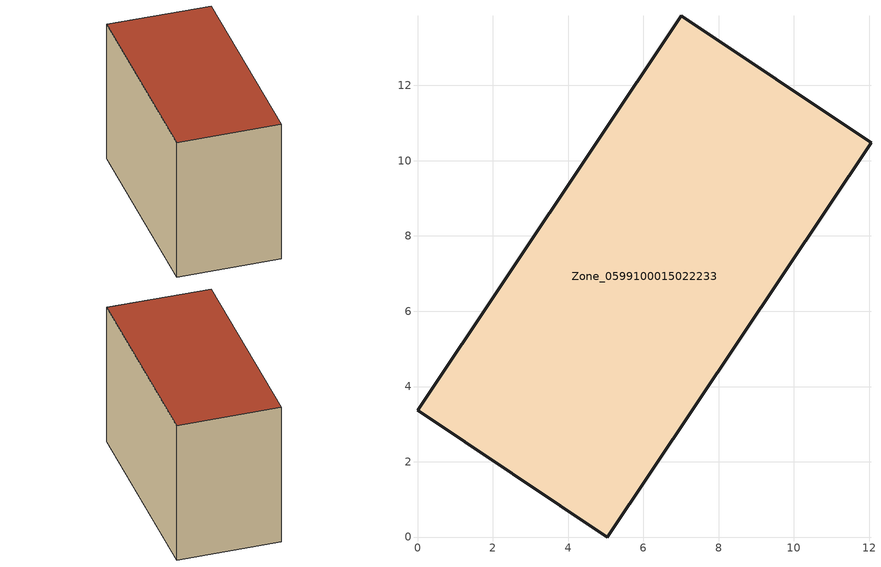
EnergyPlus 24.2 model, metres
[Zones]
Zone_0599100015022233
 floor ground (C_G): 7.01,13.84 12.05,10.47 5.04,0 0,3.37 z0.54
 wall outside (C_F): 12.05,10.47 7.01,13.84 0,3.37 5.04,0 12.05,10.47 z0.54:9.34
 roof outside (C_R): 0,3.37 5.04,0 12.05,10.47 7.01,13.84 z9.34
[BUILDING]
Pand.0599100015022233: North Axis=0; Terrain=City; Loads Convergence Tolerance Value=0.04; Temperature Convergence Tolerance Value=0.4; Solar Distribution=FullExterior; Maximum Number of Warmup Days=25; Minimum Number of Warmup Days=1
[Site:Location]
Rotterdam.The.Hague.AP_ZH_NLD Design_Conditions: Latitude=51.96; Longitude=4.45; Time Zone=1; Elevation=-4.5
[SITE:GROUNDTEMPERATURE:BUILDINGSURFACE]
18, 18, 18, 18, 18, 18, 18, 18, 18, 18, 18, 18
[MATERIAL] Thermal Absorptance=0.9; Solar Absorptance=0.7; Visible Absorptance=0.7
Name | Roughness | Thickness | Conductivity | Density | Specific Heat
G.TC.2006-2014 | MediumSmooth | 0.15 | 0.06 | 540 | 1210
F.TC.2006-2014 | Rough | 0.3 | 0.12 | 1920 | 840
R.TC.2006-2014 | MediumRough | 0.2 | 0.08 | 1500 | 1000
[CONSTRUCTION]
C_G: G.TC.2006-2014
C_F: F.TC.2006-2014
C_R: R.TC.2006-2014
[ZONE]
Zone_0599100015022233: Type=1; Multiplier=1; Ceiling Height=Autocalculate; Volume=Autocalculate; Floor Area=autocalculate; Part of Total Floor Area=Yes
[ZONEINFILTRATION:DESIGNFLOWRATE]
Infil_Zone_0599100015022233: Zone or ZoneList or Space or SpaceList=Zone_0599100015022233; Schedule=AlwaysOn; Design Flow Rate Calculation Method=Flow/Area; Flow Rate per Floor Area=0.0015; Constant Term Coefficient=1; Temperature Term Coefficient=0; Velocity Term Coefficient=0; Velocity Squared Term Coefficient=0
[HVACTEMPLATE:ZONE:IDEALLOADSAIRSYSTEM]
Zone_0599100015022233: Maximum Heating Supply Air Temperature=50; Minimum Cooling Supply Air Temperature=13; Maximum Heating Supply Air Humidity Ratio=0.0156; Minimum Cooling Supply Air Humidity Ratio=0.0077; Heating Limit=NoLimit; Cooling Limit=NoLimit; Dehumidification Control Type=ConstantSensibleHeatRatio; Cooling Sensible Heat Ratio=0.7; Dehumidification Setpoint=60; Humidification Control Type=None; Humidification Setpoint=30; Outdoor Air Method=None; Outdoor Air Flow Rate per Person=0.00944; Outdoor Air Flow Rate per Zone Floor Area=0; Outdoor Air Flow Rate per Zone=0; Demand Controlled Ventilation Type=None; Outdoor Air Economizer Type=NoEconomizer; Heat Recovery Type=None; Sensible Heat Recovery Effectiveness=0.7; Latent Heat Recovery Effectiveness=0.65
[ZONECONTROL:THERMOSTAT]
ThermostatControl_Zone_0599100015022233: Zone or ZoneList=Zone_0599100015022233; Control Type Schedule=DualSetpointControlType; Control 1=Thermostat_Zone_0599100015022233; Temperature Difference Between Cutout And Setpoint=0
[THERMOSTATSETPOINT:DUALSETPOINT]
Thermostat_Zone_0599100015022233: Heating Setpoint Temperature Schedule=HeatingSetpoint_Zone_0599100015022233; Cooling Setpoint Temperature Schedule=CoolingSetpoint_Zone_0599100015022233
[SCHEDULE:COMPACT]
HeatingSetpoint_Zone_0599100015022233: Through: 12/31, For: AllDays, Until: 24:00, 21
CoolingSetpoint_Zone_0599100015022233: Through: 12/31, For: AllDays, Until: 24:00, 24
DualSetpointControlType: Through: 12/31, For: AllDays, Until: 24:00, 4
AlwaysOn: Through: 12/31, For: AllDays, Until: 24:00, 1
